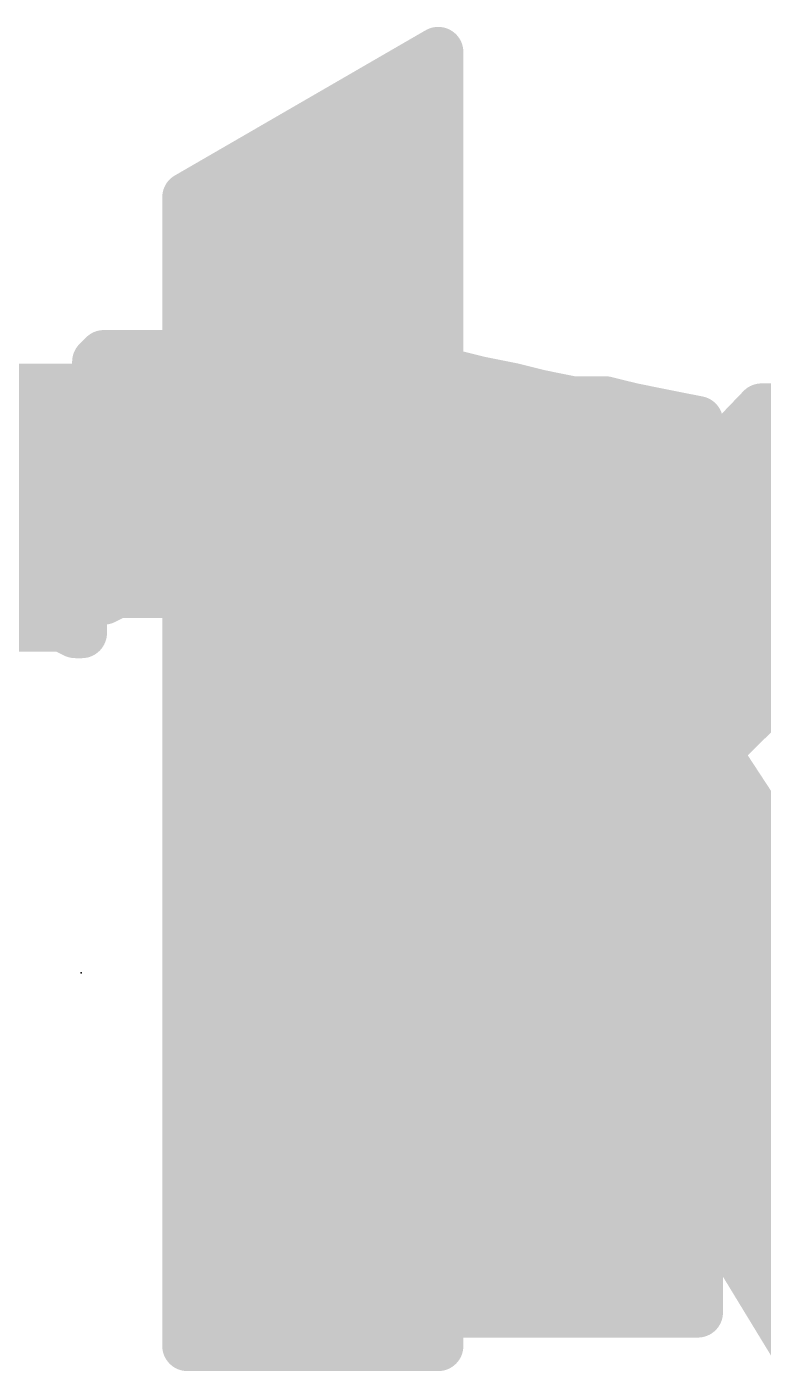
# Model space of a CAD drawing. Extents: x -34 to 73, y -22 to 26.
# Drawn here: x 12.415 to 13.53, y 22.047 to 24.084 of the extents above; entities that cross this region are included whole.
import ezdxf

# ---------------------------------------------------------------- set-up
doc = ezdxf.new("R2010")
doc.units = 0
for name, color, linetype in [('21', 41, 'CONTINUOUS'), ('22', 40, 'CONTINUOUS'), ('23', 53, 'CONTINUOUS')]:
    doc.layers.add(name, color=color, linetype=linetype)

msp = doc.modelspace()

# ---------------------------------------------------------------- linework, layer by layer
at = {"layer": '21', "const_width": 0.0762}
for points in [[(12.6578, 23.8255), (13.0378, 24.0455)], [(13.0378, 24.0455), (13.0378, 22.9955)], [(12.9645, 24.003), (13.0378, 24.003)], [(12.8329, 23.9268), (13.0378, 23.9268)], [(12.7012, 23.8506), (13.0378, 23.8506)], [(12.6578, 22.0855), (12.6578, 23.8255)], [(12.6578, 23.7744), (13.0378, 23.7744)], [(12.6578, 23.6982), (13.0378, 23.6982)], [(12.6578, 23.622), (13.0378, 23.622)], [(12.6578, 23.5458), (13.0378, 23.5458)], [(12.3478, 23.5355), (12.4878, 23.5355)], [(12.4878, 23.5355), (12.4978, 23.5255)], [(12.4978, 23.5255), (12.4978, 23.1654)], [(13.0378, 22.9955), (13.5278, 23.5054)], [(13.9878, 23.5054), (13.4578, 22.9855)], [(13.5278, 23.5054), (13.9878, 23.5054)], [(12.169, 23.4696), (12.4978, 23.4696)], [(12.6578, 23.4696), (13.0378, 23.4696)], [(13.4934, 23.4696), (13.9513, 23.4696)], [(12.0658, 23.3934), (12.4978, 23.3934)], [(12.6578, 23.3934), (13.0378, 23.3934)], [(13.4201, 23.3934), (13.8736, 23.3934)], [(12.0056, 23.3172), (12.4978, 23.3172)], [(12.6578, 23.3172), (13.0378, 23.3172)], [(13.3469, 23.3172), (13.7959, 23.3172)], [(11.9702, 23.241), (12.4978, 23.241)], [(12.6578, 23.241), (13.0378, 23.241)], [(13.2737, 23.241), (13.7183, 23.241)], [(12.4678, 23.1755), (12.3578, 23.1755)], [(12.4878, 23.1654), (12.4678, 23.1755)], [(12.4978, 23.1654), (12.4878, 23.1654)], [(12.6578, 23.1648), (13.0378, 23.1648)], [(13.2005, 23.1648), (13.6406, 23.1648)], [(12.6578, 23.0886), (13.0378, 23.0886)], [(13.1273, 23.0886), (13.5629, 23.0886)], [(12.6578, 23.0124), (13.0378, 23.0124)], [(13.0541, 23.0124), (13.4853, 23.0124)], [(13.4578, 22.9855), (14.0478, 22.0855)], [(12.6578, 22.9362), (13.4901, 22.9362)], [(12.6578, 22.86), (13.54, 22.86)], [(12.6578, 22.7838), (13.59, 22.7838)], [(12.6578, 22.7076), (13.17, 22.7076)], [(13.1878, 22.7255), (13.0378, 22.5755)], [(13.5778, 22.0855), (13.1878, 22.7255)], [(13.1987, 22.7076), (13.6399, 22.7076)], [(12.6578, 22.6314), (13.0938, 22.6314)], [(13.2451, 22.6314), (13.6899, 22.6314)], [(13.0378, 22.5755), (13.0378, 22.0855)], [(12.6578, 22.5552), (13.0378, 22.5552)], [(13.2915, 22.5552), (13.7399, 22.5552)], [(12.6578, 22.479), (13.0378, 22.479)], [(13.338, 22.479), (13.7898, 22.479)], [(12.6578, 22.4028), (13.0378, 22.4028)], [(13.3844, 22.4028), (13.8398, 22.4028)], [(12.6578, 22.3266), (13.0378, 22.3266)], [(13.4309, 22.3266), (13.8897, 22.3266)], [(12.6578, 22.2504), (13.0378, 22.2504)], [(13.4773, 22.2504), (13.9397, 22.2504)], [(12.6578, 22.1742), (13.0378, 22.1742)], [(13.5237, 22.1742), (13.9896, 22.1742)], [(12.6578, 22.098), (13.0378, 22.098)], [(13.0378, 22.0855), (12.6578, 22.0855)]]:
    msp.add_lwpolyline(points, dxfattribs=at)
at = {"layer": '21', "const_width": 0.0381}
for points in [[(13.0569, 24.0455, 1), (13.0188, 24.0455)], [(13.0473, 24.029, 1), (13.0283, 24.0619)], [(12.9645, 24.0221, 1), (12.9645, 23.984)], [(13.0378, 23.984, 1), (13.0378, 24.0221)], [(12.8329, 23.9459, 1), (12.8329, 23.9078)], [(13.0378, 23.9078, 1), (13.0378, 23.9459)], [(12.7012, 23.8697, 1), (12.7012, 23.8316)], [(13.0378, 23.8316, 1), (13.0378, 23.8697)], [(12.6768, 23.8255, 1), (12.6387, 23.8255)], [(12.6483, 23.8419, 1), (12.6673, 23.809)], [(12.6578, 23.7934, 1), (12.6578, 23.7553)], [(13.0378, 23.7553, 1), (13.0378, 23.7934)], [(12.6578, 23.7172, 1), (12.6578, 23.6791)], [(13.0378, 23.6791, 1), (13.0378, 23.7172)], [(12.6578, 23.641, 1), (12.6578, 23.6029)], [(13.0378, 23.6029, 1), (13.0378, 23.641)], [(12.6578, 23.5648, 1), (12.6578, 23.5267)], [(13.0378, 23.5267, 1), (13.0378, 23.5648)], [(12.5013, 23.5489, 1), (12.4743, 23.522)], [(12.5168, 23.5255, 1), (12.4787, 23.5255)], [(12.4878, 23.5164, 1), (12.4878, 23.5545)], [(12.4843, 23.512, 1), (12.5113, 23.5389)], [(13.5278, 23.5245, 1), (13.5278, 23.4864)], [(13.5415, 23.4923, 1), (13.5141, 23.5186)], [(12.4978, 23.4505, 1), (12.4978, 23.4886)], [(12.6578, 23.4886, 1), (12.6578, 23.4505)], [(13.0378, 23.4505, 1), (13.0378, 23.4886)], [(13.4934, 23.4886, 1), (13.4934, 23.4505)], [(12.4978, 23.3743, 1), (12.4978, 23.4124)], [(12.6578, 23.4124, 1), (12.6578, 23.3743)], [(13.0378, 23.3743, 1), (13.0378, 23.4124)], [(13.4201, 23.4124, 1), (13.4201, 23.3743)], [(12.4978, 23.2981, 1), (12.4978, 23.3362)], [(12.6578, 23.3362, 1), (12.6578, 23.2981)], [(13.0378, 23.2981, 1), (13.0378, 23.3362)], [(13.3469, 23.3362, 1), (13.3469, 23.2981)], [(12.4978, 23.2219, 1), (12.4978, 23.26)], [(12.6578, 23.26, 1), (12.6578, 23.2219)], [(13.0378, 23.2219, 1), (13.0378, 23.26)], [(13.2737, 23.26, 1), (13.2737, 23.2219)], [(12.4763, 23.1925, 1), (12.4593, 23.1584)], [(12.4678, 23.1564, 1), (12.4678, 23.1945)], [(12.4878, 23.1845, 1), (12.4878, 23.1464)], [(12.4793, 23.1484, 1), (12.4963, 23.1825)], [(12.4978, 23.1464, 1), (12.4978, 23.1845)], [(12.6578, 23.1838, 1), (12.6578, 23.1457)], [(13.0378, 23.1457, 1), (13.0378, 23.1838)], [(13.2005, 23.1838, 1), (13.2005, 23.1457)], [(12.4787, 23.1654, 1), (12.5168, 23.1654)], [(12.6578, 23.1076, 1), (12.6578, 23.0695)], [(13.0378, 23.0695, 1), (13.0378, 23.1076)], [(13.1273, 23.1076, 1), (13.1273, 23.0695)], [(12.6578, 23.0314, 1), (12.6578, 22.9933)], [(13.0541, 23.0314, 1), (13.0541, 22.9933)], [(13.0378, 22.9933, 1), (13.0378, 23.0314)], [(13.4853, 22.9933, 1), (13.4853, 23.0314)], [(13.0241, 23.0086, 1), (13.0515, 22.9823)], [(13.0188, 22.9955, 1), (13.0569, 22.9955)], [(13.4737, 22.9959, 1), (13.4419, 22.975)], [(13.4445, 22.999, 1), (13.4711, 22.9719)], [(12.6578, 22.9552, 1), (12.6578, 22.9171)], [(13.4901, 22.9171, 1), (13.4901, 22.9552)], [(12.6578, 22.879, 1), (12.6578, 22.8409)], [(13.54, 22.8409, 1), (13.54, 22.879)], [(12.6578, 22.8028, 1), (12.6578, 22.7647)], [(12.6578, 22.7266, 1), (12.6578, 22.6885)], [(13.2041, 22.7354, 1), (13.1715, 22.7155)], [(13.17, 22.6885, 1), (13.17, 22.7266)], [(13.2013, 22.712, 1), (13.1743, 22.7389)], [(13.1987, 22.7266, 1), (13.1987, 22.6885)], [(12.6578, 22.6505, 1), (12.6578, 22.6124)], [(13.0938, 22.6124, 1), (13.0938, 22.6505)], [(13.2451, 22.6505, 1), (13.2451, 22.6124)], [(13.0243, 22.5889, 1), (13.0513, 22.562)], [(13.0569, 22.5755, 1), (13.0188, 22.5755)], [(12.6578, 22.5743, 1), (12.6578, 22.5362)], [(13.0378, 22.5362, 1), (13.0378, 22.5743)], [(13.2915, 22.5743, 1), (13.2915, 22.5362)], [(12.6578, 22.4981, 1), (12.6578, 22.46)], [(13.0378, 22.46, 1), (13.0378, 22.4981)], [(13.338, 22.4981, 1), (13.338, 22.46)], [(12.6578, 22.4219, 1), (12.6578, 22.3838)], [(13.0378, 22.3838, 1), (13.0378, 22.4219)], [(13.3844, 22.4219, 1), (13.3844, 22.3838)], [(12.6578, 22.3457, 1), (12.6578, 22.3076)], [(13.0378, 22.3076, 1), (13.0378, 22.3457)], [(13.4309, 22.3457, 1), (13.4309, 22.3076)], [(12.6578, 22.2695, 1), (12.6578, 22.2314)], [(13.0378, 22.2314, 1), (13.0378, 22.2695)], [(13.4773, 22.2695, 1), (13.4773, 22.2314)], [(12.6578, 22.1933, 1), (12.6578, 22.1552)], [(13.0378, 22.1552, 1), (13.0378, 22.1933)], [(13.5237, 22.1933, 1), (13.5237, 22.1552)], [(12.6578, 22.1171, 1), (12.6578, 22.079)], [(13.0378, 22.079, 1), (13.0378, 22.1171)], [(12.6578, 22.1045, 1), (12.6578, 22.0664)], [(13.0378, 22.0664, 1), (13.0378, 22.1045)], [(12.6387, 22.0855, 1), (12.6768, 22.0855)], [(13.0188, 22.0855, 1), (13.0569, 22.0855)]]:
    msp.add_lwpolyline(points, format="xyb", dxfattribs=at)
at = {"layer": '22', "const_width": 0.0762}
for points in [[(12.5312, 23.5862), (12.5212, 23.5763)], [(12.6712, 23.5862), (12.5312, 23.5862)], [(12.7412, 23.5663), (12.6712, 23.5862)], [(12.5212, 23.5763), (12.5212, 23.2163)], [(12.8112, 23.5463), (12.7412, 23.5663)], [(12.5212, 23.5458), (12.8119, 23.5458)], [(12.8712, 23.5063), (12.8112, 23.5463)], [(13.1012, 23.5463), (13.0612, 23.5563)], [(13.0612, 23.5563), (13.0612, 23.2863)], [(13.0612, 23.5458), (13.1035, 23.5458)], [(13.1512, 23.5363), (13.1012, 23.5463)], [(13.1912, 23.5263), (13.1512, 23.5363)], [(13.2412, 23.5162), (13.1912, 23.5263)], [(12.9312, 23.4663), (12.8712, 23.5063)], [(13.2912, 23.5162), (13.2412, 23.5162)], [(13.3312, 23.5063), (13.2912, 23.5162)], [(13.3812, 23.4962), (13.3312, 23.5063)], [(13.4312, 23.4863), (13.3812, 23.4962)], [(13.4312, 23.3163), (13.4312, 23.4863)], [(12.5212, 23.4696), (12.9262, 23.4696)], [(12.9812, 23.4163), (12.9312, 23.4663)], [(13.0612, 23.4696), (13.4312, 23.4696)], [(13.0212, 23.3563), (12.9812, 23.4163)], [(12.5212, 23.3934), (12.9964, 23.3934)], [(13.0612, 23.3934), (13.4312, 23.3934)], [(13.0512, 23.2863), (13.0212, 23.3563)], [(12.5212, 23.3172), (13.0379, 23.3172)], [(13.0612, 23.3172), (13.4312, 23.3172)], [(13.4312, 22.1363), (13.4312, 23.3163)], [(13.0612, 23.2863), (13.0512, 23.2863)], [(12.5212, 23.241), (13.4312, 23.241)], [(12.5212, 23.2163), (12.5312, 23.2163)], [(12.5312, 23.2163), (12.5512, 23.2263)], [(12.5512, 23.2263), (12.6612, 23.2263)], [(12.6612, 23.2263), (12.7612, 23.2163)], [(12.7612, 23.2163), (12.8412, 23.1963)], [(12.8412, 23.1963), (12.9012, 23.1563)], [(12.8884, 23.1648), (13.4312, 23.1648)], [(12.9012, 23.1563), (12.9612, 23.0963)], [(12.9612, 23.0963), (12.9912, 23.0263)], [(12.9645, 23.0886), (13.4312, 23.0886)], [(12.9912, 23.0263), (13.0212, 22.9563)], [(12.9971, 23.0124), (13.4312, 23.0124)], [(13.0212, 22.9563), (13.0412, 22.8663)], [(13.0257, 22.9362), (13.4312, 22.9362)], [(13.0412, 22.8663), (13.0412, 22.1363)], [(13.0412, 22.86), (13.4312, 22.86)], [(13.0412, 22.7838), (13.4312, 22.7838)], [(13.0412, 22.7076), (13.4312, 22.7076)], [(13.0412, 22.6314), (13.4312, 22.6314)], [(13.0412, 22.5552), (13.4312, 22.5552)], [(13.0412, 22.479), (13.4312, 22.479)], [(13.0412, 22.4028), (13.4312, 22.4028)], [(13.0412, 22.3266), (13.4312, 22.3266)], [(13.0412, 22.2504), (13.4312, 22.2504)], [(13.0412, 22.1742), (13.4312, 22.1742)], [(13.0412, 22.1363), (13.4312, 22.1363)]]:
    msp.add_lwpolyline(points, dxfattribs=at)
at = {"layer": '22', "const_width": 0.0381}
for points in [[(12.5312, 23.6053, 1), (12.5312, 23.5672)], [(12.5447, 23.5728, 1), (12.5177, 23.5997)], [(12.6764, 23.6046, 1), (12.666, 23.5679)], [(12.6712, 23.5672, 1), (12.6712, 23.6053)], [(12.5077, 23.5897, 1), (12.5347, 23.5628)], [(12.5403, 23.5763, 1), (12.5022, 23.5763)], [(12.7464, 23.5846, 1), (12.736, 23.5479)], [(12.736, 23.5479, 1), (12.7464, 23.5846)], [(12.5212, 23.5648, 1), (12.5212, 23.5267)], [(12.8218, 23.5621, 1), (12.8006, 23.5304)], [(12.806, 23.5279, 1), (12.8164, 23.5646)], [(12.8119, 23.5267, 1), (12.8119, 23.5648)], [(13.0803, 23.5563, 1), (13.0422, 23.5563)], [(13.0658, 23.5747, 1), (13.0566, 23.5378)], [(13.0612, 23.5648, 1), (13.0612, 23.5267)], [(13.1049, 23.5649, 1), (13.0975, 23.5276)], [(13.0966, 23.5278, 1), (13.1058, 23.5647)], [(13.1035, 23.5267, 1), (13.1035, 23.5648)], [(13.1558, 23.5547, 1), (13.1466, 23.5178)], [(13.1475, 23.5176, 1), (13.1549, 23.5549)], [(13.1949, 23.5449, 1), (13.1875, 23.5076)], [(13.1866, 23.5078, 1), (13.1958, 23.5447)], [(12.8818, 23.5221, 1), (12.8606, 23.4904)], [(12.8606, 23.4904, 1), (12.8818, 23.5221)], [(13.2412, 23.5353, 1), (13.2412, 23.4972)], [(13.2375, 23.4976, 1), (13.2449, 23.5349)], [(13.2958, 23.5347, 1), (13.2866, 23.4978)], [(13.2912, 23.4972, 1), (13.2912, 23.5353)], [(13.3349, 23.5249, 1), (13.3275, 23.4876)], [(13.3266, 23.4878, 1), (13.3358, 23.5247)], [(13.3849, 23.5149, 1), (13.3775, 23.4776)], [(13.3775, 23.4776, 1), (13.3849, 23.5149)], [(13.4503, 23.4863, 1), (13.4122, 23.4863)], [(13.4275, 23.4676, 1), (13.4349, 23.5049)], [(12.5212, 23.4886, 1), (12.5212, 23.4505)], [(12.9447, 23.4797, 1), (12.9177, 23.4528)], [(12.9206, 23.4504, 1), (12.9418, 23.4821)], [(12.9262, 23.4505, 1), (12.9262, 23.4886)], [(13.0612, 23.4886, 1), (13.0612, 23.4505)], [(13.4312, 23.4505, 1), (13.4312, 23.4886)], [(12.9971, 23.4268, 1), (12.9653, 23.4057)], [(12.9677, 23.4028, 1), (12.9947, 23.4297)], [(12.5212, 23.4124, 1), (12.5212, 23.3743)], [(12.9964, 23.3743, 1), (12.9964, 23.4124)], [(13.0612, 23.4124, 1), (13.0612, 23.3743)], [(13.4312, 23.3743, 1), (13.4312, 23.4124)], [(13.0387, 23.3638, 1), (13.0037, 23.3487)], [(13.0053, 23.3457, 1), (13.0371, 23.3668)], [(12.5212, 23.3362, 1), (12.5212, 23.2981)], [(13.0379, 23.2981, 1), (13.0379, 23.3362)], [(13.0612, 23.3362, 1), (13.0612, 23.2981)], [(13.4503, 23.3163, 1), (13.4122, 23.3163)], [(13.4312, 23.2981, 1), (13.4312, 23.3362)], [(13.0512, 23.3053, 1), (13.0512, 23.2672)], [(13.0612, 23.2672, 1), (13.0612, 23.3053)], [(13.4122, 23.3163, 1), (13.4503, 23.3163)], [(13.0337, 23.2787, 1), (13.0687, 23.2938)], [(13.0422, 23.2863, 1), (13.0803, 23.2863)], [(12.5212, 23.26, 1), (12.5212, 23.2219)], [(13.4312, 23.2219, 1), (13.4312, 23.26)], [(12.5212, 23.2353, 1), (12.5212, 23.1972)], [(12.5312, 23.1972, 1), (12.5312, 23.2353)], [(12.5512, 23.2453, 1), (12.5512, 23.2072)], [(12.5597, 23.2092, 1), (12.5427, 23.2433)], [(12.6631, 23.2452, 1), (12.6593, 23.2073)], [(12.6612, 23.2072, 1), (12.6612, 23.2453)], [(12.7658, 23.2347, 1), (12.7566, 23.1978)], [(12.7593, 23.1973, 1), (12.7631, 23.2352)], [(12.5022, 23.2163, 1), (12.5403, 23.2163)], [(12.5227, 23.2333, 1), (12.5397, 23.1992)], [(12.8518, 23.2121, 1), (12.8306, 23.1804)], [(12.8366, 23.1778, 1), (12.8458, 23.2147)], [(12.8884, 23.1838, 1), (12.8884, 23.1457)], [(12.9147, 23.1697, 1), (12.8877, 23.1428)], [(13.4312, 23.1457, 1), (13.4312, 23.1838)], [(12.8906, 23.1404, 1), (12.9118, 23.1721)], [(12.9787, 23.1038, 1), (12.9437, 23.0887)], [(12.9645, 23.1076, 1), (12.9645, 23.0695)], [(12.9477, 23.0828, 1), (12.9747, 23.1097)], [(13.4312, 23.0695, 1), (13.4312, 23.1076)], [(13.0087, 23.0338, 1), (12.9737, 23.0187)], [(12.9737, 23.0187, 1), (13.0087, 23.0338)], [(12.9971, 23.0314, 1), (12.9971, 22.9933)], [(13.4312, 22.9933, 1), (13.4312, 23.0314)], [(13.0398, 22.9604, 1), (13.0026, 22.9521)], [(13.0037, 22.9487, 1), (13.0387, 22.9638)], [(13.0257, 22.9552, 1), (13.0257, 22.9171)], [(13.4312, 22.9171, 1), (13.4312, 22.9552)], [(13.0602, 22.8663, 1), (13.0221, 22.8663)], [(13.0412, 22.879, 1), (13.0412, 22.8409)], [(13.0226, 22.8621, 1), (13.0598, 22.8704)], [(13.4312, 22.8409, 1), (13.4312, 22.879)], [(13.0412, 22.8028, 1), (13.0412, 22.7647)], [(13.4312, 22.7647, 1), (13.4312, 22.8028)], [(13.0412, 22.7266, 1), (13.0412, 22.6885)], [(13.4312, 22.6885, 1), (13.4312, 22.7266)], [(13.0412, 22.6505, 1), (13.0412, 22.6124)], [(13.4312, 22.6124, 1), (13.4312, 22.6505)], [(13.0412, 22.5743, 1), (13.0412, 22.5362)], [(13.4312, 22.5362, 1), (13.4312, 22.5743)], [(13.0412, 22.4981, 1), (13.0412, 22.46)], [(13.4312, 22.46, 1), (13.4312, 22.4981)], [(13.0412, 22.4219, 1), (13.0412, 22.3838)], [(13.4312, 22.3838, 1), (13.4312, 22.4219)], [(13.0412, 22.3457, 1), (13.0412, 22.3076)], [(13.4312, 22.3076, 1), (13.4312, 22.3457)], [(13.0412, 22.2695, 1), (13.0412, 22.2314)], [(13.4312, 22.2314, 1), (13.4312, 22.2695)], [(13.0412, 22.1933, 1), (13.0412, 22.1552)], [(13.4312, 22.1552, 1), (13.4312, 22.1933)], [(13.0221, 22.1363, 1), (13.0602, 22.1363)], [(13.0412, 22.1553, 1), (13.0412, 22.1172)], [(13.4122, 22.1363, 1), (13.4503, 22.1363)], [(13.4312, 22.1172, 1), (13.4312, 22.1553)]]:
    msp.add_lwpolyline(points, format="xyb", dxfattribs=at)
at = {"layer": '23'}
msp.add_point((12.4968, 22.6505), dxfattribs=at)

doc.saveas('drawing.dxf')
